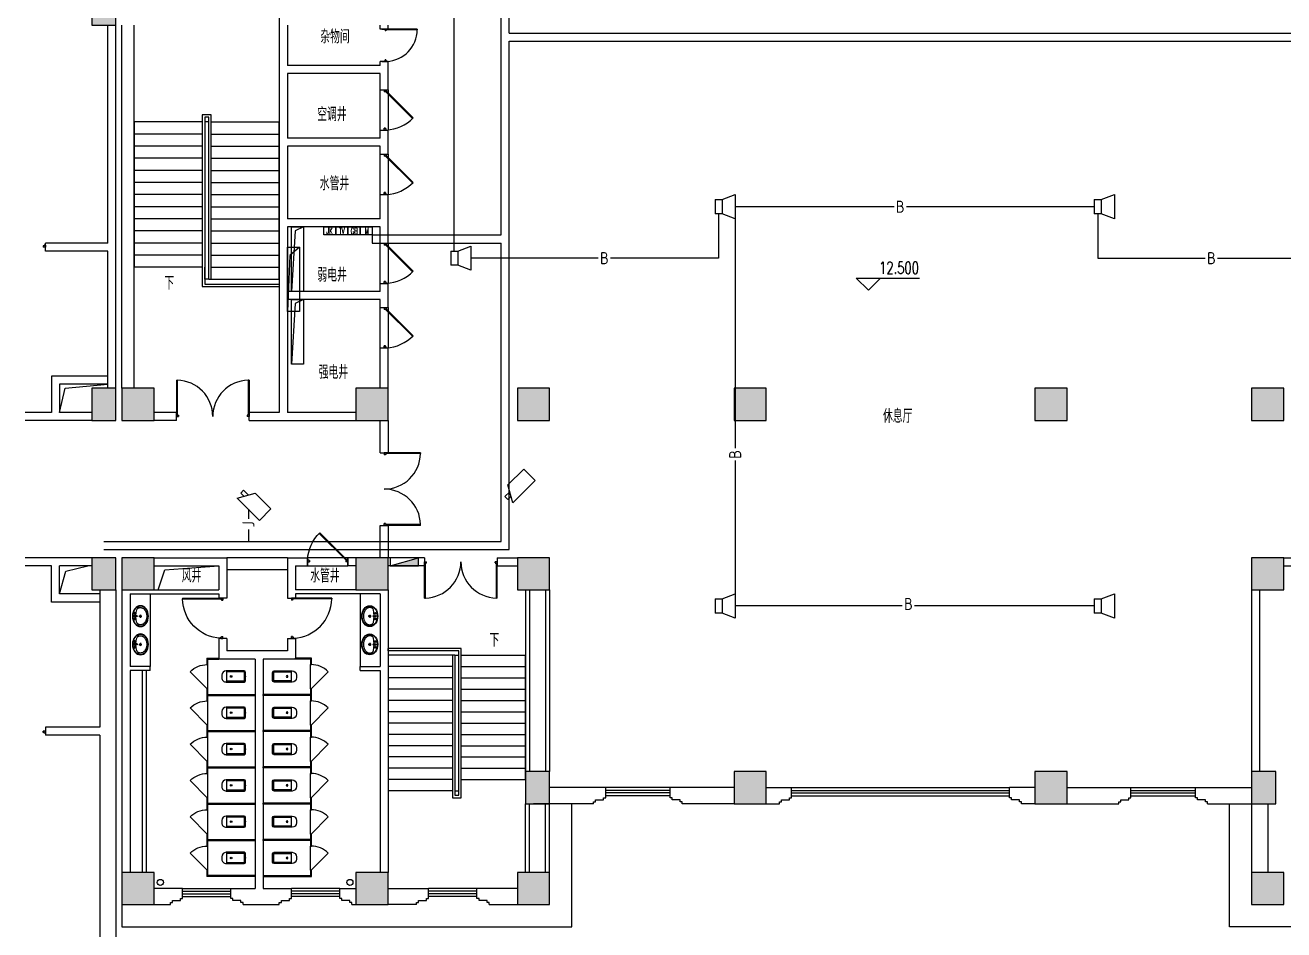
# Model space of a CAD drawing. Extents: x 190999 to 834799, y -200814 to 215286.
# Drawn here: x 686949 to 718149, y -175421 to -152996 of the extents above; entities that cross this region are included whole.
import ezdxf
from ezdxf.enums import TextEntityAlignment as Align

# ---------------------------------------------------------------- set-up
doc = ezdxf.new("R2010")
doc.units = 0
doc.header["$LTSCALE"] = 1000
doc.header["$MEASUREMENT"] = 0
for name, color, linetype in [('00-EQUIP', 3, 'Continuous'), ('00-SIG_TEXT', 7, 'Continuous'), ('00-WIRE-4', 6, 'Continuous'), ('A-卫生间', 250, 'Continuous'), ('A-墙线', 2, 'Continuous'), ('A-外包装修', 250, 'Continuous'), ('A-外窗', 145, 'Continuous'), ('A-门', 167, 'Continuous'), ('COLUMN', 2, 'Continuous'), ('DIM_ELEV', 3, 'Continuous'), ('DIM_SYMB', 3, 'Continuous'), ('EQUIP_消火栓', 6, 'Continuous'), ('PUB_HATCH', 250, 'Continuous'), ('PUB_TEXT', 7, 'Continuous'), ('SIG_TEXT', 7, 'Continuous'), ('STAIR', 5, 'Continuous'), ('WIRE-4', 6, 'Continuous'), ('房间名称', 7, 'Continuous'), ('桥架', 1, 'Continuous'), ('洞口线', 177, 'Continuous'), ('电井开洞', 6, 'Continuous'), ('雨水管', 3, 'Continuous')]:
    doc.layers.add(name, color=color, linetype=linetype)
doc.styles.add('-GBCBIGGBENOR', font='GBENOR.shx', dxfattribs={"bigfont": 'GBCBIG.shx'})
doc.styles.add('_COMPLEX', font='COMPLEX.shx', dxfattribs={"width": 0.5})
doc.styles.add('_TCH_DIM', font='SIMPLEX', dxfattribs={"bigfont": 'GBCBIG'})
doc.styles.get("Standard").update_dxf_attribs({"font": 'simhei.ttf'})

# ---------------------------------------------------------------- blocks, each defined once
blk = doc.blocks.new('m1800')
at = {"layer": 'A-墙线'}
for p, q in [((-900, -100), (-900, 100)), ((900, -100), (900, 100))]:
    blk.add_line(p, q, dxfattribs=at)
at = {"layer": 'A-门'}
for p, q in [((-900, 900), (-900, 0)), ((-900, 900), (-880, 900)), ((-880, 900), (-880, 50)), ((880, 900), (880, 50)), ((900, 900), (880, 900)), ((900, 900), (900, 0)), ((-900, 50), (-870, 50)), ((-900, 0), (-850, 0)), ((-870, 50), (-870, 30)), ((-870, 30), (-850, 30)), ((-850, 30), (-850, 0)), ((850, 30), (850, 0)), ((870, 30), (850, 30)), ((900, 0), (850, 0)), ((870, 50), (870, 30)), ((900, 50), (870, 50))]:
    blk.add_line(p, q, dxfattribs=at)
for centre, start, end in [((-900, 0), 0, 88.7267), ((900, 0), 91.2733, 180)]:
    blk.add_arc(centre, 900, start, end, dxfattribs=at)
blk = doc.blocks.new('m1000')
at = {"layer": 'A-墙线'}
for p, q in [((0, 0), (0, 200)), ((1000, 0), (1000, 200))]:
    blk.add_line(p, q, dxfattribs=at)
at = {"layer": 'A-门'}
for p, q in [((0, 1100), (0, 100)), ((0, 1100), (20, 1100)), ((20, 1100), (20, 150)), ((0, 150), (30, 150)), ((0, 100), (50, 100)), ((30, 150), (30, 130)), ((30, 130), (50, 130)), ((50, 130), (50, 100)), ((950, 130), (950, 100)), ((970, 130), (950, 130)), ((1000, 100), (950, 100)), ((970, 150), (970, 130)), ((1000, 150), (970, 150)), ((1000, 150), (1000, 100))]:
    blk.add_line(p, q, dxfattribs=at)
blk.add_arc((0, 100), 1000, 2.866, 88.854, dxfattribs=at)
blk = doc.blocks.new('手盆')
at = {"layer": 'A-卫生间'}
for p, q in [((113, 12), (46, 16)), ((160, 0), (235, 0)), ((198, -37), (198, 38)), ((113, -11), (46, -16))]:
    blk.add_line(p, q, dxfattribs=at)
for centre, major_axis, ratio, start_param, end_param in [((198, 0), (0, 259), 0.763797, 3.141593, 9.424778), ((194, 0), (0, 259), 0.413212, 0.351725, 1.519021), ((106, 0), (0, 13.9), 0.9, 3.760941, 5.663837), ((194, 0), (0, 259), 0.413212, 1.620217, 2.789865)]:
    blk.add_ellipse(centre, major_axis=major_axis, ratio=ratio, start_param=start_param, end_param=end_param, dxfattribs=at)
for centre, major_axis in [((46, 0), (0, 15.8)), ((56, 71), (0, 20.6)), ((56, 71), (0, 15.6)), ((198, 0), (0, 23.4)), ((56, -71), (0, 20.6)), ((56, -71), (0, 15.6))]:
    blk.add_ellipse(centre, major_axis=major_axis, ratio=0.9, dxfattribs=at)
for points, knots in [([(198, -249), (204, -249), (211, -249), (228, -246), (239, -243), (260, -236), (270, -231), (290, -218), (299, -211), (317, -194), (325, -185), (340, -164), (347, -153), (360, -129), (365, -116), (374, -90), (378, -76), (383, -48), (385, -34), (387, -5), (387, 9), (385, 38), (383, 52), (377, 80), (373, 94), (364, 120), (358, 133), (345, 156), (338, 167), (323, 187), (314, 197), (296, 213), (287, 220), (267, 232), (257, 237), (236, 244), (225, 247), (204, 249), (193, 249), (171, 247), (161, 245), (140, 237), (129, 232), (110, 221), (100, 213), (82, 197), (74, 188), (58, 168), (51, 157), (38, 133), (32, 121), (23, 95), (19, 81), (13, 53), (11, 39), (9, 10), (9, -4), (10, -33), (12, -47), (18, -75), (21, -89), (30, -115), (36, -128), (48, -152), (55, -163), (70, -184), (78, -193), (96, -210), (105, -218), (125, -230), (135, -235), (156, -243), (167, -246), (184, -249), (191, -249), (198, -249)], [0, 0, 0, 0, 0.105369, 0.105369, 0.278747, 0.278747, 0.452125, 0.452125, 0.625504, 0.625504, 0.798882, 0.798882, 0.97226, 0.97226, 1.145639, 1.145639, 1.319017, 1.319017, 1.492395, 1.492395, 1.665774, 1.665774, 1.839152, 1.839152, 2.01253, 2.01253, 2.185909, 2.185909, 2.359287, 2.359287, 2.532665, 2.532665, 2.706044, 2.706044, 2.879422, 2.879422, 3.0528, 3.0528, 3.226179, 3.226179, 3.399557, 3.399557, 3.572935, 3.572935, 3.746313, 3.746313, 3.919692, 3.919692, 4.09307, 4.09307, 4.266448, 4.266448, 4.439827, 4.439827, 4.613205, 4.613205, 4.786583, 4.786583, 4.959962, 4.959962, 5.13334, 5.13334, 5.306718, 5.306718, 5.480097, 5.480097, 5.653475, 5.653475, 5.826853, 5.826853, 6.000232, 6.000232, 6.17361, 6.17361, 6.283185, 6.283185, 6.283185, 6.283185]), ([(119, -185), (121, -187), (123, -188), (130, -193), (135, -196), (146, -202), (152, -205), (163, -209), (169, -210), (180, -213), (186, -214), (194, -214), (196, -214), (198, -214), (204, -214), (209, -214), (222, -212), (229, -210), (241, -206), (245, -204), (254, -200), (259, -197), (269, -191), (275, -187), (286, -178), (291, -173), (300, -162), (304, -158), (314, -145), (319, -137), (327, -123), (329, -118), (334, -107), (336, -101), (341, -89), (343, -83), (346, -71), (348, -64), (351, -49), (352, -40), (354, -22), (355, -13), (355, 5), (355, 14), (354, 32), (352, 41), (349, 58), (348, 66), (343, 81), (341, 89), (335, 104), (332, 111), (326, 125), (322, 132), (314, 144), (310, 150), (301, 162), (296, 167), (287, 177), (281, 181), (272, 189), (267, 192), (256, 199), (250, 202), (238, 207), (233, 209), (223, 211), (217, 212), (205, 214), (198, 214), (186, 213), (181, 213), (171, 211), (166, 210), (151, 205), (141, 200), (128, 191), (123, 188), (119, 185)], [5.740897, 5.740897, 5.740897, 5.740897, 5.780874, 5.780874, 5.896829, 5.896829, 6.012784, 6.012784, 6.128739, 6.128739, 6.240697, 6.240697, 6.283185, 6.283185, 6.283185, 6.399826, 6.399826, 6.5409, 6.5409, 6.634, 6.634, 6.7271, 6.7271, 6.852188, 6.852188, 6.977276, 6.977276, 7.077377, 7.077377, 7.229977, 7.229977, 7.317389, 7.317389, 7.404801, 7.404801, 7.497094, 7.497094, 7.589386, 7.589386, 7.712334, 7.712334, 7.835281, 7.835281, 7.958228, 7.958228, 8.081175, 8.081175, 8.194983, 8.194983, 8.30879, 8.30879, 8.422598, 8.422598, 8.537599, 8.537599, 8.6526, 8.6526, 8.767602, 8.767602, 8.884432, 8.884432, 8.982435, 8.982435, 9.119467, 9.119467, 9.224191, 9.224191, 9.328914, 9.328914, 9.470087, 9.470087, 9.571187, 9.571187, 9.672288, 9.672288, 9.874489, 9.874489, 9.967059, 9.967059, 9.967059, 9.967059])]:
    blk.add_open_spline(points, degree=3, knots=knots, dxfattribs=at)
blk.add_point((46, 0), dxfattribs=at)
blk = doc.blocks.new('bfm01')
at = {"layer": 'A-墙线'}
for p, q in [((-200, 0), (0, 0)), ((-200, -1000), (0, -1000))]:
    blk.add_line(p, q, dxfattribs=at)
at = {"layer": 'A-门'}
for p, q in [((-200, -1000), (-200, 0)), ((-100, 0), (-100, -50)), ((-70, -50), (-100, -50)), ((-50, -30), (-70, -30)), ((-70, -30), (-70, -50)), ((-64, -44), (-50, -30)), ((-64, -44), (603, -711)), ((-50, 0), (-50, -30)), ((-50, -30), (617, -697)), ((0, 0), (0, -1000)), ((-70, -950), (-100, -950)), ((-100, -1000), (-100, -950)), ((-50, -1000), (-100, -1000)), ((-70, -970), (-70, -950)), ((-50, -970), (-70, -970)), ((-50, -1000), (-50, -970))]:
    blk.add_line(p, q, dxfattribs=at)
blk.add_arc((-100, 0), 1000, 272.866, 315.8103, dxfattribs=at)
blk = doc.blocks.new('$TwtSys$00000434')
for p, q in [((-0.5, 0.5), (-0.5, -0.5)), ((-0.5, -0.5), (0.5, 0.5)), ((0.5, 0.5), (-0.5, 0.5)), ((0.5, -0.5), (0.5, 0.5)), ((-0.5, -0.5), (0.5, -0.5))]:
    blk.add_line(p, q)
blk.add_solid([(0.5, -0.5), (0.5, 0.5), (-0.5, -0.5)])
blk = doc.blocks.new('$lvtry$00000200')
for p, q in [((-140, -40, 0), (-140, -480, 0)), ((-110, -40, 0), (-110, -470, 0)), ((100, 0, 0), (-100, 0, 0)), ((100, -30, 0), (-100, -30, 0)), ((110, -470, 0), (110, -40, 0)), ((140, -480, 0), (140, -40, 0)), ((140, -470, 0), (-140, -470, 0)), ((-30, -590, 0), (30, -590, 0))]:
    blk.add_line(p, q)
blk.add_circle((0, -359, 0), 20)
for centre, radius, start, end in [((-100, -40, 0), 40, 90, 180), ((-100, -40, 0), 10, 90, 180), ((100, -40, 0), 40, 0, 90), ((100, -40, 0), 10, 0, 90), ((-30, -480, 0), 110, 180, 270), ((30, -480, 0), 110, 270, 0)]:
    blk.add_arc(centre, radius, start, end)
blk.add_point((0, 0))
blk = doc.blocks.new('$DorLib2D$00000114')
at = {"color": 0}
blk.add_line((0.5, 0), (-0.207, 0.707), dxfattribs=at)
blk.add_arc((0.5, 0), 1, 135, 180, dxfattribs=at)
blk = doc.blocks.new('_LINKPT1')
at = {"color": 0}
blk.add_line((0, 0), (0, 0), dxfattribs=at)
blk = doc.blocks.new('_I71UQN')
for p, q in [((-0.837, 0.1), (-0.609, 0.1)), ((-0.837, -0.1), (-0.837, 0.1)), ((-0.78, 0.4), (-0.323, -0.4)), ((0.78, 0.4), (-0.78, 0.4)), ((0.78, 0.4), (0.78, -0.4)), ((-0.837, -0.1), (-0.494, -0.1)), ((0.78, -0.4), (-0.323, -0.4))]:
    blk.add_line(p, q)
at = {"xscale": 0.002, "yscale": 0.002, "zscale": 0.002}
for p in [(0, 0.4), (0.78, 0), (0, -0.4)]:
    blk.add_blockref('_LINKPT1', p, dxfattribs=at)
at = {"flags": 9}
blk.add_attdef('A', (0, 0), '', height=0.00002, dxfattribs=at)
blk = doc.blocks.new('OS28WV87')
for p, q in [((0, 0.35), (0, -0.35)), ((0, 0.35), (0.35, 0.35)), ((0.35, 0.35), (1, 0.6)), ((0.35, 0.35), (0.35, -0.35)), ((1, 0.6), (1, -0.6)), ((0.35, -0.35), (0, -0.35)), ((1, -0.6), (0.35, -0.35))]:
    blk.add_line(p, q)
at = {"xscale": 0.002, "yscale": 0.002, "zscale": 0.002}
for p in [(0, 0), (0.175, 0.35), (1, 0), (0.175, -0.35)]:
    blk.add_blockref('_LINKPT1', p, dxfattribs=at)
at = {"flags": 9}
blk.add_attdef('A', (0, 0), '', height=0.00002, dxfattribs=at)
blk = doc.blocks.new('A$C7B8A24CE')
at = {"layer": '桥架'}
for p, q in [((300, 1600), (64, 1388)), ((64, 1388), (0, 0))]:
    blk.add_line(p, q, dxfattribs=at)
blk.add_lwpolyline([(300, 0), (0, 0), (0, 1600), (300, 1600)], close=True, dxfattribs=at)

msp = doc.modelspace()

# ---------------------------------------------------------------- hatches: boundary and pattern name
at = {"layer": 'PUB_HATCH'}
for points in [[(689198.5, -152196.3), (688598.5, -152196.3), (688598.5, -152996.3), (689198.5, -152996.3)], [(689198.5, -161996.3), (688598.5, -161996.3), (688598.5, -162796.3), (689198.5, -162796.3)], [(690148.5, -161996.3), (689348.5, -161996.3), (689348.5, -162796.3), (690148.5, -162796.3)], [(695948.5, -161996.3), (695148.5, -161996.3), (695148.5, -162796.3), (695948.5, -162796.3)], [(699948.5, -162796.3), (699948.5, -161996.3), (699148.5, -161996.3), (699148.5, -162796.3)], [(704520.6, -161996.3), (704520.6, -162796.3), (705320.6, -162796.3), (705320.6, -161996.3)], [(712776.5, -161996.3), (711976.5, -161996.3), (711976.5, -162796.3), (712776.5, -162796.3)], [(717348.5, -162796.3), (718148.5, -162796.3), (718148.5, -161996.3), (717348.5, -161996.3)], [(689198.5, -166196.3), (688598.5, -166196.3), (688598.5, -166996.3), (689198.5, -166996.3)], [(690148.5, -166196.3), (689348.5, -166196.3), (689348.5, -166996.3), (690148.5, -166996.3)], [(695948.5, -166196.3), (695148.5, -166196.3), (695148.5, -166996.3), (695948.5, -166996.3)], [(699948.5, -166196.3), (699148.5, -166196.3), (699148.5, -166996.3), (699948.5, -166996.3)], [(717348.5, -166196.3), (717348.5, -166996.3), (718148.5, -166996.3), (718148.5, -166196.3)], [(699948.5, -171496.3), (699348.5, -171496.3), (699348.5, -172296.3), (699948.5, -172296.3)], [(705320.6, -171496.3), (704520.6, -171496.3), (704520.6, -172296.3), (705320.6, -172296.3)], [(711976.5, -171496.3), (711976.5, -172296.3), (712776.5, -172296.3), (712776.5, -171496.3)], [(717348.5, -171496.3), (717348.5, -172296.3), (717948.5, -172296.3), (717948.5, -171496.3)], [(690148.5, -173996.3), (689348.5, -173996.3), (689348.5, -174796.3), (690148.5, -174796.3)], [(695948.5, -173996.3), (695148.5, -173996.3), (695148.5, -174796.3), (695948.5, -174796.3)], [(699948.5, -173996.3), (699148.5, -173996.3), (699148.5, -174796.3), (699948.5, -174796.3)], [(717348.5, -173996.3), (717348.5, -174796.3), (718148.5, -174796.3), (718148.5, -173996.3)]]:
    msp.add_hatch(color=256, dxfattribs=at).paths.add_polyline_path(points)

# ---------------------------------------------------------------- linework, layer by layer
at = {"layer": '00-EQUIP'}
for points in [[(694348.5, -157996.3), (694648.5, -157996.3), (694648.5, -158196.3), (694348.5, -158196.3)], [(694648.5, -157996.3), (694948.5, -157996.3), (694948.5, -158196.3), (694648.5, -158196.3)], [(694948.5, -157996.3), (695248.5, -157996.3), (695248.5, -158196.3), (694948.5, -158196.3)], [(695248.5, -157996.3), (695548.5, -157996.3), (695548.5, -158196.3), (695248.5, -158196.3)]]:
    msp.add_lwpolyline(points, close=True, dxfattribs=at)
at = {"layer": '00-WIRE-4'}
for p, q in [((697586, -158596.3), (697586, -151366.2)), ((708486.7, -157496.3), (704548.5, -157496.3)), ((713448.5, -157496.3), (708791.7, -157496.3)), ((704136, -157671.3), (704136, -158771.3)), ((713536, -157671.3), (713536, -158771.3)), ((701154.1, -158771.3), (697998.5, -158771.3)), ((704136, -158771.3), (701459.1, -158771.3)), ((713536, -158771.3), (716202, -158771.3)), ((716507, -158771.3), (719798.5, -158771.3)), ((692481.9, -164996.3), (692481.9, -165234.4)), ((692481.9, -165499.7), (692481.9, -165796.3)), ((708691.6, -167394.1), (704548.5, -167394.1)), ((713448.5, -167394.1), (708996.6, -167394.1))]:
    msp.add_line(p, q, dxfattribs=at)
at = {"layer": 'A-卫生间'}
for p, q in [((693448.5, -166196.3), (691948.5, -166196.3)), ((693448.5, -166496.3), (691948.5, -166496.3)), ((690048.5, -167096.3), (690048.5, -168896.3)), ((695248.5, -167096.3), (695248.5, -168896.3)), ((691448.5, -168683.8), (691448.5, -168846.3)), ((691448.5, -168683.8), (691748.5, -168683.8)), ((691473.5, -168846.3), (691473.5, -168708.8)), ((691473.5, -168708.8), (691748.5, -168708.8)), ((691748.5, -168683.8), (691748.5, -168708.8)), ((694048.5, -168683.8), (693648.5, -168683.8)), ((693648.5, -168708.8), (693648.5, -168683.8)), ((694023.5, -168708.8), (693648.5, -168708.8)), ((694023.5, -168708.8), (694023.5, -168846.3)), ((694048.5, -168846.3), (694048.5, -168683.8)), ((689848.5, -168996.3), (689848.5, -173996.3)), ((689948.5, -168996.3), (689948.5, -173996.3)), ((691448.5, -168846.3), (691473.5, -168846.3)), ((694023.5, -168846.3), (694048.5, -168846.3)), ((691473.5, -169446.3), (691448.5, -169446.3)), ((691448.5, -169446.3), (691448.5, -169608.8)), ((691448.5, -169608.8), (691448.5, -169746.3)), ((691473.5, -169583.8), (691473.5, -169446.3)), ((691473.5, -169583.8), (692648.5, -169583.8)), ((691473.5, -169746.3), (691473.5, -169608.8)), ((691473.5, -169608.8), (692648.5, -169608.8)), ((692648.5, -169583.8), (692648.5, -169608.8)), ((694023.5, -169583.8), (692848.5, -169583.8)), ((692848.5, -169608.8), (692848.5, -169583.8)), ((694023.5, -169608.8), (692848.5, -169608.8)), ((694048.5, -169446.3), (694023.5, -169446.3)), ((694023.5, -169446.3), (694023.5, -169583.8)), ((694023.5, -169608.8), (694023.5, -169746.3)), ((694048.5, -169608.8), (694048.5, -169446.3)), ((694048.5, -169746.3), (694048.5, -169608.8)), ((691448.5, -169746.3), (691473.5, -169746.3)), ((694023.5, -169746.3), (694048.5, -169746.3)), ((691473.5, -170346.3), (691448.5, -170346.3)), ((691448.5, -170346.3), (691448.5, -170508.8)), ((691473.5, -170483.8), (691473.5, -170346.3)), ((694048.5, -170346.3), (694023.5, -170346.3)), ((694023.5, -170346.3), (694023.5, -170483.8)), ((694048.5, -170508.8), (694048.5, -170346.3)), ((691448.5, -170508.8), (691448.5, -170646.3)), ((691448.5, -170646.3), (691473.5, -170646.3)), ((691473.5, -170483.8), (692648.5, -170483.8)), ((691473.5, -170646.3), (691473.5, -170508.8)), ((691473.5, -170508.8), (692648.5, -170508.8)), ((692648.5, -170483.8), (692648.5, -170508.8)), ((694023.5, -170483.8), (692848.5, -170483.8)), ((692848.5, -170508.8), (692848.5, -170483.8)), ((694023.5, -170508.8), (692848.5, -170508.8)), ((694023.5, -170508.8), (694023.5, -170646.3)), ((694023.5, -170646.3), (694048.5, -170646.3)), ((694048.5, -170646.3), (694048.5, -170508.8)), ((691473.5, -171246.3), (691448.5, -171246.3)), ((691448.5, -171246.3), (691448.5, -171408.8)), ((691473.5, -171383.8), (691473.5, -171246.3)), ((694048.5, -171246.3), (694023.5, -171246.3)), ((694023.5, -171246.3), (694023.5, -171383.8)), ((694048.5, -171408.8), (694048.5, -171246.3)), ((691448.5, -171408.8), (691448.5, -171546.3)), ((691448.5, -171546.3), (691473.5, -171546.3)), ((691473.5, -171383.8), (692648.5, -171383.8)), ((691473.5, -171408.8), (692648.5, -171408.8)), ((691473.5, -171546.3), (691473.5, -171408.8)), ((692648.5, -171383.8), (692648.5, -171408.8)), ((694023.5, -171383.8), (692848.5, -171383.8)), ((692848.5, -171408.8), (692848.5, -171383.8)), ((694023.5, -171408.8), (692848.5, -171408.8)), ((694023.5, -171408.8), (694023.5, -171546.3)), ((694023.5, -171546.3), (694048.5, -171546.3)), ((694048.5, -171546.3), (694048.5, -171408.8)), ((691473.5, -172146.3), (691448.5, -172146.3)), ((691448.5, -172146.3), (691448.5, -172308.8)), ((691473.5, -172283.8), (691473.5, -172146.3)), ((694048.5, -172146.3), (694023.5, -172146.3)), ((694023.5, -172146.3), (694023.5, -172283.8)), ((694048.5, -172308.8), (694048.5, -172146.3)), ((691448.5, -172308.8), (691448.5, -172446.3)), ((691448.5, -172446.3), (691473.5, -172446.3)), ((691473.5, -172283.8), (692648.5, -172283.8)), ((691473.5, -172308.8), (692648.5, -172308.8)), ((691473.5, -172446.3), (691473.5, -172308.8)), ((692648.5, -172283.8), (692648.5, -172308.8)), ((694023.5, -172283.8), (692848.5, -172283.8)), ((692848.5, -172308.8), (692848.5, -172283.8)), ((694023.5, -172308.8), (692848.5, -172308.8)), ((694023.5, -172308.8), (694023.5, -172446.3)), ((694023.5, -172446.3), (694048.5, -172446.3)), ((694048.5, -172446.3), (694048.5, -172308.8)), ((691473.5, -173046.3), (691448.5, -173046.3)), ((691448.5, -173046.3), (691448.5, -173208.8)), ((691473.5, -173183.8), (691473.5, -173046.3)), ((694048.5, -173046.3), (694023.5, -173046.3)), ((694023.5, -173046.3), (694023.5, -173183.8)), ((694048.5, -173208.8), (694048.5, -173046.3)), ((691448.5, -173208.8), (691448.5, -173346.3)), ((691448.5, -173346.3), (691473.5, -173346.3)), ((691473.5, -173183.8), (692648.5, -173183.8)), ((691473.5, -173346.3), (691473.5, -173208.8)), ((691473.5, -173208.8), (692648.5, -173208.8)), ((692648.5, -173183.8), (692648.5, -173208.8)), ((694023.5, -173183.8), (692848.5, -173183.8)), ((692848.5, -173208.8), (692848.5, -173183.8)), ((694023.5, -173208.8), (692848.5, -173208.8)), ((694023.5, -173208.8), (694023.5, -173346.3)), ((694023.5, -173346.3), (694048.5, -173346.3)), ((694048.5, -173346.3), (694048.5, -173208.8)), ((691473.5, -173946.3), (691448.5, -173946.3)), ((691448.5, -173946.3), (691448.5, -174096.3)), ((691473.5, -174071.3), (691473.5, -173946.3)), ((692648.5, -174071.3), (691473.5, -174071.3)), ((692648.5, -174096.3), (692648.5, -174071.3)), ((692848.5, -174071.3), (694023.5, -174071.3)), ((692848.5, -174071.3), (692848.5, -174096.3)), ((694048.5, -173946.3), (694023.5, -173946.3)), ((694023.5, -173946.3), (694023.5, -174071.3)), ((694048.5, -174096.3), (694048.5, -173946.3)), ((692648.5, -174096.3), (691448.5, -174096.3)), ((692848.5, -174096.3), (694048.5, -174096.3))]:
    msp.add_line(p, q, dxfattribs=at)
at = {"layer": 'A-墙线'}
for p, q in [((693248.5, -152796.3), (693248.5, -162596.3)), ((688998.5, -158396.3), (688998.5, -152996.3)), ((689198.5, -161996.3), (689198.5, -152996.3)), ((689348.5, -161996.3), (689348.5, -152996.3)), ((689648.5, -161996.3), (689648.5, -152996.3)), ((693448.5, -152996.3), (693448.5, -153996.3)), ((695748.5, -153096.3), (695748.5, -152996.3)), ((695948.5, -153096.3), (695748.5, -153096.3)), ((695948.5, -153096.3), (695948.5, -152996.3)), ((695748.5, -153996.3), (693448.5, -153996.3)), ((695748.5, -153996.3), (695748.5, -153896.3)), ((695948.5, -153896.3), (695748.5, -153896.3)), ((695948.5, -154596.3), (695948.5, -153896.3)), ((693448.5, -154196.3), (693448.5, -155796.3)), ((695748.5, -154196.3), (693448.5, -154196.3)), ((695748.5, -154596.3), (695748.5, -154196.3)), ((695748.5, -155796.3), (695748.5, -155596.3)), ((695948.5, -156196.3), (695948.5, -155596.3)), ((695748.5, -155796.3), (693448.5, -155796.3)), ((693448.5, -155996.3), (693448.5, -157796.3)), ((695748.5, -155996.3), (693448.5, -155996.3)), ((695748.5, -156196.3), (695748.5, -155996.3)), ((695748.5, -157796.3), (695748.5, -157196.3)), ((695948.5, -158396.3), (695948.5, -157196.3)), ((695748.5, -157796.3), (693448.5, -157796.3)), ((693448.5, -157996.3), (693448.5, -159596.3)), ((695748.5, -157996.3), (693448.5, -157996.3)), ((695748.5, -158396.3), (695748.5, -157996.3)), ((688998.5, -158396.3), (687448.5, -158396.3)), ((687448.5, -158596.3), (687448.5, -158396.3)), ((688998.5, -158596.3), (687448.5, -158596.3)), ((688998.5, -161996.3), (688998.5, -158596.3)), ((695748.5, -159596.3), (695748.5, -159396.3)), ((695948.5, -159996.3), (695948.5, -159396.3)), ((695748.5, -159596.3), (693448.5, -159596.3)), ((693448.5, -159796.3), (693448.5, -162596.3)), ((695748.5, -159796.3), (693448.5, -159796.3)), ((695748.5, -159996.3), (695748.5, -159796.3)), ((695748.5, -161996.3), (695748.5, -160996.3)), ((695948.5, -161996.3), (695948.5, -160996.3)), ((687598.5, -162596.3), (686948.5, -162596.3)), ((688598.5, -162796.3), (686948.5, -162796.3)), ((688598.5, -162596.3), (687798.5, -162596.3)), ((690698.5, -162596.3), (690148.5, -162596.3)), ((690698.5, -162796.3), (690148.5, -162796.3)), ((693248.5, -162596.3), (692498.5, -162596.3)), ((692498.5, -162796.3), (695148.5, -162796.3)), ((695148.5, -162596.3), (693448.5, -162596.3)), ((695748.5, -163596.3), (695748.5, -162796.3)), ((695948.5, -162796.3), (695948.5, -163596.3)), ((695748.5, -166196.3), (695748.5, -165396.3)), ((695948.5, -165396.3), (695948.5, -166196.3)), ((688598.5, -166196.3), (686948.5, -166196.3)), ((690148.5, -166196.3), (691948.5, -166196.3)), ((691948.5, -166196.3), (691948.5, -167196.3)), ((693448.5, -166196.3), (693448.5, -167196.3)), ((693448.5, -166196.3), (693948.5, -166196.3)), ((693948.5, -166196.3), (693948.5, -166396.3)), ((695148.5, -166196.3), (694948.5, -166196.3)), ((694948.5, -166196.3), (694948.5, -166396.3)), ((696848.5, -166196.3), (695948.5, -166196.3)), ((698648.5, -166196.3), (699148.5, -166196.3)), ((718148.5, -166196.3), (718448.5, -166196.3)), ((687598.5, -166396.3), (686948.5, -166396.3)), ((688598.5, -166396.3), (687798.5, -166396.3)), ((690148.5, -166396.3), (691748.5, -166396.3)), ((691748.5, -166396.3), (691748.5, -166996.3)), ((693648.5, -166396.3), (693648.5, -166996.3)), ((693648.5, -166396.3), (693948.5, -166396.3)), ((695148.5, -166396.3), (694948.5, -166396.3)), ((696848.5, -166396.3), (695948.5, -166396.3)), ((698648.5, -166396.3), (699148.5, -166396.3)), ((718148.5, -166396.3), (718448.5, -166396.3)), ((688798.5, -166996.3), (688798.5, -170396.3)), ((689198.5, -166996.3), (689198.5, -175996.3)), ((689348.5, -166996.3), (689348.5, -173996.3)), ((689548.5, -167096.3), (691748.5, -167096.3)), ((689548.5, -167096.3), (689548.5, -168896.3)), ((690148.5, -166996.3), (691748.5, -166996.3)), ((691748.5, -167096.3), (691748.5, -167196.3)), ((695148.5, -166996.3), (693648.5, -166996.3)), ((693648.5, -167096.3), (693648.5, -167196.3)), ((695748.5, -167096.3), (693648.5, -167096.3)), ((695748.5, -167096.3), (695748.5, -168896.3)), ((695948.5, -166996.3), (695948.5, -173996.3)), ((699348.5, -166996.3), (699348.5, -171496.3)), ((699448.5, -166996.3), (699448.5, -171496.3)), ((699848.5, -166996.3), (699848.5, -171496.3)), ((699948.5, -166996.3), (699948.5, -171496.3)), ((717348.5, -166996.3), (717348.5, -171496.3)), ((717548.5, -166996.3), (717548.5, -171496.3)), ((691748.5, -168196.3), (691748.5, -168708.8)), ((691948.5, -168196.3), (691948.5, -168508.8)), ((693448.5, -168196.3), (693448.5, -168508.8)), ((693648.5, -168196.3), (693648.5, -168708.8)), ((692648.5, -168708.8), (691748.5, -168708.8)), ((693448.5, -168508.8), (691948.5, -168508.8)), ((692648.5, -168708.8), (692648.5, -174396.3)), ((692848.5, -168708.8), (692848.5, -174396.3)), ((693648.5, -168708.8), (692848.5, -168708.8)), ((690048.5, -168896.3), (689548.5, -168896.3)), ((689548.5, -168996.3), (689548.5, -173996.3)), ((690048.5, -168996.3), (689548.5, -168996.3)), ((690048.5, -168996.3), (690048.5, -168896.3)), ((695248.5, -168896.3), (695748.5, -168896.3)), ((695248.5, -168996.3), (695248.5, -168896.3)), ((695248.5, -168996.3), (695748.5, -168996.3)), ((695748.5, -168996.3), (695748.5, -173996.3)), ((688798.5, -170396.3), (687448.5, -170396.3)), ((687448.5, -170396.3), (687448.5, -170596.3)), ((688798.5, -170596.3), (687448.5, -170596.3)), ((688798.5, -170596.3), (688798.5, -175996.3)), ((701338.3, -171896.3), (699948.5, -171896.3)), ((701338.3, -172146.3), (701338.3, -171896.3)), ((702938.3, -172146.3), (702938.3, -171896.3)), ((704520.6, -171896.3), (702938.3, -171896.3)), ((705320.6, -171896.3), (705948.5, -171896.3)), ((705948.5, -172146.3), (705948.5, -171896.3)), ((711976.5, -171896.3), (711348.5, -171896.3)), ((711348.5, -172146.3), (711348.5, -171896.3)), ((712776.5, -171896.3), (714358.8, -171896.3)), ((714358.8, -172146.3), (714358.8, -171896.3)), ((715958.8, -171896.3), (717348.5, -171896.3)), ((715958.8, -172146.3), (715958.8, -171896.3)), ((701088.3, -172246.3), (701088.3, -172196.3)), ((701088.3, -172196.3), (701288.3, -172196.3)), ((701288.3, -172146.3), (701338.3, -172146.3)), ((701288.3, -172196.3), (701288.3, -172146.3)), ((702988.3, -172146.3), (702938.3, -172146.3)), ((702988.3, -172196.3), (702988.3, -172146.3)), ((703188.3, -172196.3), (702988.3, -172196.3)), ((703188.3, -172246.3), (703188.3, -172196.3)), ((705698.5, -172246.3), (705698.5, -172196.3)), ((705698.5, -172196.3), (705898.5, -172196.3)), ((705898.5, -172146.3), (705948.5, -172146.3)), ((705898.5, -172196.3), (705898.5, -172146.3)), ((711398.5, -172146.3), (711348.5, -172146.3)), ((711398.5, -172196.3), (711398.5, -172146.3)), ((711598.5, -172196.3), (711398.5, -172196.3)), ((711598.5, -172246.3), (711598.5, -172196.3)), ((714108.8, -172246.3), (714108.8, -172196.3)), ((714108.8, -172196.3), (714308.8, -172196.3)), ((714308.8, -172146.3), (714358.8, -172146.3)), ((714308.8, -172196.3), (714308.8, -172146.3)), ((716008.8, -172146.3), (715958.8, -172146.3)), ((716008.8, -172196.3), (716008.8, -172146.3)), ((716208.8, -172196.3), (716008.8, -172196.3)), ((716208.8, -172246.3), (716208.8, -172196.3)), ((699348.5, -173996.3), (699348.5, -172296.3)), ((699448.5, -173996.3), (699448.5, -172296.3)), ((701038.3, -172296.3), (699548.5, -172296.3)), ((699848.5, -173996.3), (699848.5, -172296.3)), ((699948.5, -173996.3), (699948.5, -172296.3)), ((701038.3, -172296.3), (701038.3, -172246.3)), ((701038.3, -172246.3), (701088.3, -172246.3)), ((703238.3, -172246.3), (703188.3, -172246.3)), ((703238.3, -172296.3), (703238.3, -172246.3)), ((704520.6, -172296.3), (703238.3, -172296.3)), ((705320.6, -172296.3), (705648.5, -172296.3)), ((705648.5, -172296.3), (705648.5, -172246.3)), ((705648.5, -172246.3), (705698.5, -172246.3)), ((711648.5, -172246.3), (711598.5, -172246.3)), ((711648.5, -172296.3), (711648.5, -172246.3)), ((711976.5, -172296.3), (711648.5, -172296.3)), ((712776.5, -172296.3), (714058.8, -172296.3)), ((714058.8, -172296.3), (714058.8, -172246.3)), ((714058.8, -172246.3), (714108.8, -172246.3)), ((716258.8, -172246.3), (716208.8, -172246.3)), ((716258.8, -172296.3), (716258.8, -172246.3)), ((716258.8, -172296.3), (717348.5, -172296.3)), ((717348.5, -172296.3), (717348.5, -173996.3)), ((717748.5, -172296.3), (717748.5, -173996.3)), ((690848.5, -174396.3), (690148.5, -174396.3)), ((690848.5, -174646.3), (690848.5, -174396.3)), ((692048.5, -174396.3), (692648.5, -174396.3)), ((692048.5, -174646.3), (692048.5, -174396.3)), ((692848.5, -174396.3), (693548.5, -174396.3)), ((693548.5, -174646.3), (693548.5, -174396.3)), ((694748.5, -174396.3), (695148.5, -174396.3)), ((694748.5, -174646.3), (694748.5, -174396.3)), ((695948.5, -174396.3), (696948.5, -174396.3)), ((696948.5, -174646.3), (696948.5, -174396.3)), ((698148.5, -174646.3), (698148.5, -174396.3)), ((699148.5, -174396.3), (698148.5, -174396.3)), ((690598.5, -174746.3), (690598.5, -174696.3)), ((690598.5, -174696.3), (690798.5, -174696.3)), ((690798.5, -174646.3), (690848.5, -174646.3)), ((690798.5, -174696.3), (690798.5, -174646.3)), ((692098.5, -174646.3), (692048.5, -174646.3)), ((692098.5, -174696.3), (692098.5, -174646.3)), ((692298.5, -174696.3), (692098.5, -174696.3)), ((692298.5, -174746.3), (692298.5, -174696.3)), ((693298.5, -174746.3), (693298.5, -174696.3)), ((693298.5, -174696.3), (693498.5, -174696.3)), ((693498.5, -174646.3), (693548.5, -174646.3)), ((693498.5, -174696.3), (693498.5, -174646.3)), ((694798.5, -174646.3), (694748.5, -174646.3)), ((694798.5, -174696.3), (694798.5, -174646.3)), ((694998.5, -174696.3), (694798.5, -174696.3)), ((694998.5, -174746.3), (694998.5, -174696.3)), ((696698.5, -174746.3), (696698.5, -174696.3)), ((696698.5, -174696.3), (696898.5, -174696.3)), ((696898.5, -174646.3), (696948.5, -174646.3)), ((696898.5, -174696.3), (696898.5, -174646.3)), ((698198.5, -174646.3), (698148.5, -174646.3)), ((698198.5, -174696.3), (698198.5, -174646.3)), ((698398.5, -174696.3), (698198.5, -174696.3)), ((698398.5, -174746.3), (698398.5, -174696.3)), ((690148.5, -174796.3), (690548.5, -174796.3)), ((690548.5, -174796.3), (690548.5, -174746.3)), ((690548.5, -174746.3), (690598.5, -174746.3)), ((692348.5, -174746.3), (692298.5, -174746.3)), ((692348.5, -174796.3), (692348.5, -174746.3)), ((692348.5, -174796.3), (693248.5, -174796.3)), ((693248.5, -174796.3), (693248.5, -174746.3)), ((693248.5, -174746.3), (693298.5, -174746.3)), ((695048.5, -174746.3), (694998.5, -174746.3)), ((695048.5, -174796.3), (695048.5, -174746.3)), ((695048.5, -174796.3), (695148.5, -174796.3)), ((696648.5, -174796.3), (695948.5, -174796.3)), ((696648.5, -174796.3), (696648.5, -174746.3)), ((696648.5, -174746.3), (696698.5, -174746.3)), ((698448.5, -174746.3), (698398.5, -174746.3)), ((698448.5, -174796.3), (698448.5, -174746.3)), ((698448.5, -174796.3), (699148.5, -174796.3))]:
    msp.add_line(p, q, dxfattribs=at)
for points in [[(688998.5, -161696.3), (687598.5, -161696.3), (687598.5, -162596.3)], [(688498.5, -161896.3), (687798.5, -161896.3), (687798.5, -162596.3)], [(688998.5, -161896.3), (687798.5, -161896.3), (687798.5, -162596.3)], [(688798.5, -167296.3), (687598.5, -167296.3), (687598.5, -166396.3)], [(688498.5, -167096.3), (687798.5, -167096.3), (687798.5, -166396.3)], [(688798.5, -167096.3), (687798.5, -167096.3), (687798.5, -166396.3)]]:
    msp.add_lwpolyline(points, dxfattribs=at)
at = {"layer": 'A-外包装修'}
for p, q in [((700498.5, -175346.3), (700498.5, -172296.3)), ((716798.5, -175346.3), (716798.5, -172296.3)), ((689348.5, -174796.3), (689348.5, -175346.3)), ((689348.5, -175346.3), (700498.5, -175346.3)), ((727948.5, -175346.3), (716798.5, -175346.3))]:
    msp.add_line(p, q, dxfattribs=at)
at = {"layer": 'A-外窗'}
for p, q in [((702938.3, -171896.3), (701338.3, -171896.3)), ((705948.5, -171896.3), (711348.5, -171896.3)), ((714358.8, -171896.3), (715958.8, -171896.3)), ((702938.3, -171966.3), (701338.3, -171966.3)), ((702938.3, -172026.3), (701338.3, -172026.3)), ((702938.3, -172096.3), (701338.3, -172096.3)), ((705948.5, -171966.3), (711348.5, -171966.3)), ((705948.5, -172026.3), (711348.5, -172026.3)), ((705948.5, -172096.3), (711348.5, -172096.3)), ((714358.8, -171966.3), (715958.8, -171966.3)), ((714358.8, -172026.3), (715958.8, -172026.3)), ((714358.8, -172096.3), (715958.8, -172096.3)), ((690848.5, -174396.3), (692048.5, -174396.3)), ((694748.5, -174396.3), (693548.5, -174396.3)), ((698148.5, -174396.3), (696948.5, -174396.3)), ((690848.5, -174466.3), (692048.5, -174466.3)), ((690848.5, -174526.3), (692048.5, -174526.3)), ((690848.5, -174596.3), (692048.5, -174596.3)), ((694748.5, -174466.3), (693548.5, -174466.3)), ((694748.5, -174526.3), (693548.5, -174526.3)), ((694748.5, -174596.3), (693548.5, -174596.3)), ((698148.5, -174466.3), (696948.5, -174466.3)), ((698148.5, -174526.3), (696948.5, -174526.3)), ((698148.5, -174596.3), (696948.5, -174596.3))]:
    msp.add_line(p, q, dxfattribs=at)
at = {"layer": 'A-门'}
for p, q in [((687398.5, -158466.3), (687398.5, -158496.3)), ((687418.5, -158466.3), (687398.5, -158466.3)), ((687418.5, -158446.3), (687418.5, -158466.3)), ((687448.5, -158446.3), (687418.5, -158446.3)), ((687448.5, -158446.3), (687448.5, -158496.3)), ((687448.5, -158496.3), (687398.5, -158496.3)), ((691473.5, -169446.3), (691473.5, -168846.3)), ((694023.5, -169446.3), (694023.5, -168846.3)), ((691473.5, -170346.3), (691473.5, -169746.3)), ((694023.5, -170346.3), (694023.5, -169746.3)), ((687398.5, -170526.3), (687398.5, -170496.3)), ((687448.5, -170496.3), (687398.5, -170496.3)), ((687418.5, -170526.3), (687398.5, -170526.3)), ((687418.5, -170546.3), (687418.5, -170526.3)), ((687448.5, -170546.3), (687418.5, -170546.3)), ((687448.5, -170546.3), (687448.5, -170496.3)), ((691473.5, -171246.3), (691473.5, -170646.3)), ((694023.5, -171246.3), (694023.5, -170646.3)), ((691473.5, -172146.3), (691473.5, -171546.3)), ((694023.5, -172146.3), (694023.5, -171546.3)), ((691473.5, -173046.3), (691473.5, -172446.3)), ((694023.5, -173046.3), (694023.5, -172446.3)), ((691473.5, -173946.3), (691473.5, -173346.3)), ((694023.5, -173946.3), (694023.5, -173346.3))]:
    msp.add_line(p, q, dxfattribs=at)
at = {"layer": 'COLUMN'}
for p, q in [((688598.5, -152196.3), (688598.5, -152996.3)), ((689198.5, -152996.3), (689198.5, -152196.3)), ((688598.5, -152996.3), (689198.5, -152996.3)), ((689198.5, -161996.3), (688598.5, -161996.3)), ((688598.5, -161996.3), (688598.5, -162796.3)), ((689198.5, -162796.3), (689198.5, -161996.3)), ((690148.5, -161996.3), (689348.5, -161996.3)), ((689348.5, -161996.3), (689348.5, -162796.3)), ((690148.5, -162796.3), (690148.5, -161996.3)), ((695948.5, -161996.3), (695148.5, -161996.3)), ((695148.5, -161996.3), (695148.5, -162796.3)), ((695948.5, -162796.3), (695948.5, -161996.3)), ((699948.5, -161996.3), (699148.5, -161996.3)), ((699148.5, -161996.3), (699148.5, -162796.3)), ((699948.5, -162796.3), (699948.5, -161996.3)), ((704520.6, -161996.3), (704520.6, -162796.3)), ((705320.6, -161996.3), (704520.6, -161996.3)), ((705320.6, -162796.3), (705320.6, -161996.3)), ((712776.5, -161996.3), (711976.5, -161996.3)), ((711976.5, -161996.3), (711976.5, -162796.3)), ((712776.5, -162796.3), (712776.5, -161996.3)), ((718148.5, -161996.3), (717348.5, -161996.3)), ((717348.5, -161996.3), (717348.5, -162796.3)), ((718148.5, -162796.3), (718148.5, -161996.3)), ((688598.5, -162796.3), (689198.5, -162796.3)), ((689348.5, -162796.3), (690148.5, -162796.3)), ((695148.5, -162796.3), (695948.5, -162796.3)), ((699148.5, -162796.3), (699948.5, -162796.3)), ((704520.6, -162796.3), (705320.6, -162796.3)), ((711976.5, -162796.3), (712776.5, -162796.3)), ((717348.5, -162796.3), (718148.5, -162796.3)), ((689198.5, -166196.3), (688598.5, -166196.3)), ((688598.5, -166196.3), (688598.5, -166996.3)), ((689198.5, -166996.3), (689198.5, -166196.3)), ((690148.5, -166196.3), (689348.5, -166196.3)), ((689348.5, -166196.3), (689348.5, -166996.3)), ((690148.5, -166996.3), (690148.5, -166196.3)), ((695948.5, -166196.3), (695148.5, -166196.3)), ((695148.5, -166196.3), (695148.5, -166996.3)), ((695948.5, -166996.3), (695948.5, -166196.3)), ((699948.5, -166196.3), (699148.5, -166196.3)), ((699148.5, -166196.3), (699148.5, -166996.3)), ((699948.5, -166996.3), (699948.5, -166196.3)), ((717348.5, -166196.3), (717348.5, -166996.3)), ((718148.5, -166196.3), (717348.5, -166196.3)), ((718148.5, -166996.3), (718148.5, -166196.3)), ((688598.5, -166996.3), (689198.5, -166996.3)), ((689348.5, -166996.3), (690148.5, -166996.3)), ((695148.5, -166996.3), (695948.5, -166996.3)), ((699148.5, -166996.3), (699948.5, -166996.3)), ((717348.5, -166996.3), (718148.5, -166996.3)), ((699948.5, -171496.3), (699348.5, -171496.3)), ((699348.5, -171496.3), (699348.5, -172296.3)), ((699948.5, -172296.3), (699948.5, -171496.3)), ((705320.6, -171496.3), (704520.6, -171496.3)), ((704520.6, -171496.3), (704520.6, -172296.3)), ((705320.6, -172296.3), (705320.6, -171496.3)), ((711976.5, -171496.3), (711976.5, -172296.3)), ((712776.5, -171496.3), (711976.5, -171496.3)), ((712776.5, -172296.3), (712776.5, -171496.3)), ((717348.5, -171496.3), (717348.5, -172296.3)), ((717948.5, -171496.3), (717348.5, -171496.3)), ((717948.5, -172296.3), (717948.5, -171496.3)), ((699348.5, -172296.3), (699948.5, -172296.3)), ((704520.6, -172296.3), (705320.6, -172296.3)), ((711976.5, -172296.3), (712776.5, -172296.3)), ((717348.5, -172296.3), (717948.5, -172296.3)), ((690148.5, -173996.3), (689348.5, -173996.3)), ((689348.5, -173996.3), (689348.5, -174796.3)), ((690148.5, -174796.3), (690148.5, -173996.3)), ((695948.5, -173996.3), (695148.5, -173996.3)), ((695148.5, -173996.3), (695148.5, -174796.3)), ((695948.5, -174796.3), (695948.5, -173996.3)), ((699948.5, -173996.3), (699148.5, -173996.3)), ((699148.5, -173996.3), (699148.5, -174796.3)), ((699948.5, -174796.3), (699948.5, -173996.3)), ((717348.5, -173996.3), (717348.5, -174796.3)), ((718148.5, -173996.3), (717348.5, -173996.3)), ((718148.5, -174796.3), (718148.5, -173996.3)), ((689348.5, -174796.3), (690148.5, -174796.3)), ((695148.5, -174796.3), (695948.5, -174796.3)), ((699148.5, -174796.3), (699948.5, -174796.3)), ((717348.5, -174796.3), (718148.5, -174796.3))]:
    msp.add_line(p, q, dxfattribs=at)
at = {"layer": 'DIM_ELEV'}
for p, q in [((707849.6, -159563.8), (707549.6, -159263.8)), ((707549.6, -159263.8), (709114.6, -159263.8)), ((707849.6, -159563.8), (708149.6, -159263.8))]:
    msp.add_line(p, q, dxfattribs=at)
at = {"layer": 'DIM_SYMB'}
for points in [[(690493.5, -158996.3, 0, 0, 0), (690491, -154046, 0, 0, 0), (692403.5, -154046, 0, 0, 0), (692403.5, -158996.3, 80, 0, 0), (692403.5, -159296.3, 0, 0, 0)], [(698553.5, -168616.3, 0, 0, 0), (698553.5, -173176.3, 0, 0, 0), (696743.5, -173176.3, 0, 0, 0), (696743.5, -168916.3, 80, 0, 0), (696743.5, -168616.3, 0, 0, 0)]]:
    msp.add_lwpolyline(points, format="xyseb", dxfattribs=at)
at = {"layer": 'STAIR'}
for p, q in [((691558.5, -155216.3), (691338.5, -155216.3)), ((691338.5, -155216.3), (691338.5, -159476.3)), ((691498.5, -155276.3), (691398.5, -155276.3)), ((691398.5, -155276.3), (691398.5, -159416.3)), ((691498.5, -159296.3), (691498.5, -155276.3)), ((691558.5, -159296.3), (691558.5, -155216.3)), ((689648.5, -155396.3), (689648.5, -158996.3)), ((691338.5, -155396.3), (689648.5, -155396.3)), ((691398.5, -155396.3), (691398.5, -158996.3)), ((691498.5, -155396.3), (691398.5, -155396.3)), ((691498.5, -157213.9), (691498.5, -155396.3)), ((691558.5, -155396.3), (693248.5, -155396.3)), ((693248.5, -159296.3), (693248.5, -155396.3)), ((691338.5, -155696.3), (689648.5, -155696.3)), ((691338.5, -155996.3), (689648.5, -155996.3)), ((691558.5, -155696.3), (693248.5, -155696.3)), ((691558.5, -155996.3), (693248.5, -155996.3)), ((691338.5, -156296.3), (689648.5, -156296.3)), ((691558.5, -156296.3), (693248.5, -156296.3)), ((691338.5, -156596.3), (689648.5, -156596.3)), ((691558.5, -156596.3), (693248.5, -156596.3)), ((691338.5, -156896.3), (689648.5, -156896.3)), ((691558.5, -156896.3), (693248.5, -156896.3)), ((691338.5, -157196.3), (689648.5, -157196.3)), ((691498.5, -159296.3), (691498.5, -157213.9)), ((691558.5, -157196.3), (693248.5, -157196.3)), ((691338.5, -157496.3), (689648.5, -157496.3)), ((691558.5, -157496.3), (693248.5, -157496.3)), ((691338.5, -157796.3), (689648.5, -157796.3)), ((691558.5, -157796.3), (693248.5, -157796.3)), ((691338.5, -158096.3), (689648.5, -158096.3)), ((691558.5, -158096.3), (693248.5, -158096.3)), ((691338.5, -158396.3), (689648.5, -158396.3)), ((691558.5, -158396.3), (693248.5, -158396.3)), ((691338.5, -158696.3), (689648.5, -158696.3)), ((691558.5, -158696.3), (693248.5, -158696.3)), ((691338.5, -158996.3), (689648.5, -158996.3)), ((691398.5, -159296.3), (691398.5, -158996.3)), ((691558.5, -158996.3), (693248.5, -158996.3)), ((691498.5, -159296.3), (691398.5, -159296.3)), ((691398.5, -159416.3), (693248.5, -159416.3)), ((691498.5, -159296.3), (691558.5, -159296.3)), ((691498.5, -159296.3), (691558.5, -159296.3)), ((691558.5, -159296.3), (693248.5, -159296.3)), ((693248.5, -159416.3), (693248.5, -159476.3)), ((691338.5, -159476.3), (693248.5, -159476.3)), ((697758.5, -168446.3), (695948.5, -168446.3)), ((695948.5, -168506.3), (695948.5, -168446.3)), ((697758.5, -172146.3), (697758.5, -168446.3)), ((697698.5, -168506.3), (695948.5, -168506.3)), ((695948.5, -168616.3), (695948.5, -171976.3)), ((697538.5, -168616.3), (695948.5, -168616.3)), ((697598.5, -168616.3), (697538.5, -168616.3)), ((697538.5, -168616.3), (697538.5, -172146.3)), ((697598.5, -168616.3), (697538.5, -168616.3)), ((697598.5, -168616.3), (697598.5, -171976.3)), ((697598.5, -168616.3), (697598.5, -172086.3)), ((697598.5, -168616.3), (697698.5, -168616.3)), ((697698.5, -172086.3), (697698.5, -168506.3)), ((697698.5, -171696.3), (697698.5, -168616.3)), ((697758.5, -168616.3), (699348.5, -168616.3)), ((699348.5, -171696.3), (699348.5, -168616.3)), ((697538.5, -168896.3), (695948.5, -168896.3)), ((697758.5, -168896.3), (699348.5, -168896.3)), ((697538.5, -169176.3), (695948.5, -169176.3)), ((697758.5, -169176.3), (699348.5, -169176.3)), ((697538.5, -169456.3), (695948.5, -169456.3)), ((697758.5, -169456.3), (699348.5, -169456.3)), ((697538.5, -169736.3), (695948.5, -169736.3)), ((697538.5, -170016.3), (695948.5, -170016.3)), ((697758.5, -169736.3), (699348.5, -169736.3)), ((697758.5, -170016.3), (699348.5, -170016.3)), ((697538.5, -170296.3), (695948.5, -170296.3)), ((697758.5, -170296.3), (699348.5, -170296.3)), ((697538.5, -170576.3), (695948.5, -170576.3)), ((697758.5, -170576.3), (699348.5, -170576.3)), ((697538.5, -170856.3), (695948.5, -170856.3)), ((697758.5, -170856.3), (699348.5, -170856.3)), ((697538.5, -171136.3), (695948.5, -171136.3)), ((697758.5, -171136.3), (699348.5, -171136.3)), ((697538.5, -171416.3), (695948.5, -171416.3)), ((697758.5, -171416.3), (699348.5, -171416.3)), ((697538.5, -171696.3), (695948.5, -171696.3)), ((697698.5, -171976.3), (697698.5, -171696.3)), ((697758.5, -171696.3), (699348.5, -171696.3)), ((697538.5, -171976.3), (695948.5, -171976.3)), ((697538.5, -172146.3), (697758.5, -172146.3)), ((697598.5, -171976.3), (697698.5, -171976.3)), ((697598.5, -172086.3), (697698.5, -172086.3))]:
    msp.add_line(p, q, dxfattribs=at)
at = {"layer": 'WIRE-4'}
for p, q in [((704548.5, -157796.3), (704548.5, -163483.5)), ((704548.5, -163788.5), (704548.5, -167094.1))]:
    msp.add_line(p, q, dxfattribs=at)
at = {"layer": '桥架'}
for p, q in [((698748.5, -158196.3), (698748.5, -107196.3)), ((698948.5, -153196.3), (698948.5, -119796.3)), ((698948.5, -153196.3), (718348.5, -153196.3)), ((698948.5, -161596.3), (698948.5, -153396.3)), ((698948.5, -153396.3), (718348.5, -153396.3)), ((695548.5, -158196.3), (698748.5, -158196.3)), ((695548.5, -158196.3), (695548.5, -158396.3)), ((695548.5, -158396.3), (698748.5, -158396.3)), ((698748.5, -165796.3), (698748.5, -158396.3)), ((698948.5, -165996.3), (698948.5, -161596.3)), ((688898.5, -165796.3), (698748.5, -165796.3)), ((688898.5, -165996.3), (698948.5, -165996.3))]:
    msp.add_line(p, q, dxfattribs=at)
at = {"layer": '洞口线', "ltscale": 2}
for points in [[(687798.5, -162596.3), (687941, -161991.4), (688998.5, -161896.3)], [(687798.5, -167096.3), (687959.5, -166534.2), (688498.5, -166396.3)], [(690248.5, -166996.3), (690409.5, -166496.3), (691748.5, -166396.3)]]:
    msp.add_lwpolyline(points, dxfattribs=at)
at = {"layer": '电井开洞'}
for points in [[(693848.5, -157996.3), (693643.2, -158094.9), (693548.5, -159596.3)], [(693848.5, -159796.3), (693643.2, -159894.9), (693548.5, -161396.3)]]:
    msp.add_lwpolyline(points, dxfattribs=at)
at = {"layer": '电井开洞', "color": 4}
for points in [[(693548.5, -157996.3), (693848.5, -157996.3), (693848.5, -159596.3), (693548.5, -159596.3)], [(693548.5, -159796.3), (693848.5, -159796.3), (693848.5, -161396.3), (693548.5, -161396.3)]]:
    msp.add_lwpolyline(points, close=True, dxfattribs=at)
at = {"layer": '雨水管'}
for centre in [(690298.5, -174246.3), (694998.5, -174246.3)]:
    msp.add_circle(centre, 75, dxfattribs=at)

# ---------------------------------------------------------------- block references
at = {"xscale": -1, "rotation": 180}
for p in [(689608.5, -167646.3), (689608.5, -168346.3)]:
    msp.add_blockref('手盆', p, dxfattribs=at)
at = {"rotation": 180}
for p in [(695688.5, -167646.3), (695688.5, -168346.3)]:
    msp.add_blockref('手盆', p, dxfattribs=at)
at = {"layer": '00-EQUIP', "xscale": 500, "yscale": 500, "zscale": 500}
for p in [(704048.5, -157496.3), (713448.5, -157496.3), (697498.5, -158771.3), (704048.5, -167394.1), (713448.5, -167394.1)]:
    msp.add_blockref('OS28WV87', p, dxfattribs=at)
at = {"layer": '00-EQUIP'}
msp.add_blockref('A$C7B8A24CE', (693448.5, -160096.3), dxfattribs=at)
at = {"layer": '00-EQUIP', "yscale": 500, "zscale": 500}
for p, xscale, rotation in [((699172.4, -164421.5), -500, 225), ((692623.4, -164854.9), -499.9999999999999, 134.9999999999999)]:
    msp.add_blockref('_I71UQN', p, dxfattribs=dict(at, xscale=xscale, rotation=rotation))
at = {"layer": 'A-卫生间', "rotation": 269.9999999989353}
for p in [(692414.2, -169140.1, 0), (692414.2, -170040.1, 0), (692414.2, -170940.1, 0), (692414.2, -171840.1, 0), (692414.2, -172740.1, 0), (692414.2, -173640.1, 0)]:
    msp.add_blockref('$lvtry$00000200', p, dxfattribs=at)
at = {"layer": 'A-卫生间', "yscale": -0.9999999999999998, "rotation": 270.0000000010646}
for p in [(693082.9, -169140.1, 0), (693082.9, -170040.1, 0), (693082.9, -170940.1, 0), (693082.9, -171840.1, 0), (693082.9, -172740.1, 0), (693082.9, -173640.1, 0)]:
    msp.add_blockref('$lvtry$00000200', p, dxfattribs=at)
at = {"layer": 'A-门'}
for name, p, xscale, yscale, zscale, rotation in [('m1000', (695788.5, -153096.3), 0.8000000000465661, 0.8000000000465661, 0.8, 270), ('$DorLib2D$00000114', (691461, -169146.3), -600, 600, 25, 90), ('$DorLib2D$00000114', (694036, -169146.3), -600, -600, 25, 90), ('$DorLib2D$00000114', (691461, -170046.3), -600, 600, 25, 90), ('$DorLib2D$00000114', (694036, -170046.3), -600, -600, 25, 90), ('$DorLib2D$00000114', (691461, -170946.3), -600, 600, 25, 90), ('$DorLib2D$00000114', (694036, -170946.3), -600, -600, 25, 90), ('$DorLib2D$00000114', (691461, -171846.3), -600, 600, 25, 90), ('$DorLib2D$00000114', (694036, -171846.3), -600, -600, 25, 90), ('$DorLib2D$00000114', (691461, -172746.3), -600, 600, 25, 90), ('$DorLib2D$00000114', (694036, -172746.3), -600, -600, 25, 90), ('$DorLib2D$00000114', (691461, -173646.3), -600, 600, 25, 90), ('$DorLib2D$00000114', (694036, -173646.3), -600, -600, 25, 90)]:
    msp.add_blockref(name, p, dxfattribs=dict(at, xscale=xscale, yscale=yscale, zscale=zscale, rotation=rotation))
for name, p in [('bfm01', (695948.5, -154596.3)), ('bfm01', (695948.5, -156196.3)), ('bfm01', (695948.5, -158396.3)), ('bfm01', (695948.5, -159996.3)), ('m1800', (691598.5, -162696.3))]:
    msp.add_blockref(name, p, dxfattribs=at)
for name, p, rotation in [('m1800', (695848.5, -164496.3), 270), ('m1800', (697748.5, -166296.3), 180), ('m1000', (693448.5, -167196.3), 270)]:
    msp.add_blockref(name, p, dxfattribs=dict(at, rotation=rotation))
at = {"layer": 'A-门', "xscale": -1}
for name, p, rotation in [('bfm01', (694948.5, -166196.3), 270), ('m1000', (691948.5, -167196.3), 90)]:
    msp.add_blockref(name, p, dxfattribs=dict(at, rotation=rotation))
at = {"layer": 'EQUIP_消火栓', "xscale": 700, "yscale": 200, "zscale": 700}
msp.add_blockref('$TwtSys$00000434', (696348.8, -166296.3), dxfattribs=at)

# ---------------------------------------------------------------- texts
at = {"layer": '00-EQUIP', "style": '_COMPLEX', "width": 0.5}
for s, p in [('JK', (694417, -158172.4)), ('TV', (694731.6, -158172.4)), ('GB', (695019.9, -158179.9)), ('M', (695368.5, -158179.9))]:
    msp.add_text(s, height=156, dxfattribs=at).set_placement(p)
at = {"layer": '00-SIG_TEXT', "style": '-GBCBIGGBENOR'}
for p in [(708639.2, -157496.3), (701306.6, -158771.3), (716354.5, -158771.3), (708844.1, -167344.1)]:
    msp.add_text('B', height=300, dxfattribs=at).set_placement(p, align=Align.MIDDLE_CENTER)
msp.add_text('J', height=300, rotation=90, dxfattribs=at).set_placement((692481.9, -165367.1), align=Align.MIDDLE_CENTER)
at = {"layer": 'PUB_TEXT', "style": '_TCH_DIM', "width": 0.705882}
msp.add_text('12.500', height=297.5, dxfattribs=at).set_placement((708114.6, -159158.9))
at = {"layer": 'PUB_TEXT', "style": '_TCH_DIM'}
for p in [(690398.6, -159556.3), (698458.6, -168406.3)]:
    msp.add_text('下', height=337.6, dxfattribs=at).set_placement(p)
at = {"layer": 'SIG_TEXT', "style": '-GBCBIGGBENOR'}
msp.add_text('B', height=300, rotation=90, dxfattribs=at).set_placement((704548.5, -163636), align=Align.MIDDLE_CENTER)
at = {"layer": '房间名称', "style": '_TCH_DIM'}
for s, p in [('杂物间', (694264, -153448.2)), ('空调井', (694188, -155373.2)), ('水管井', (694251.8, -157088.9)), ('弱电井', (694191.7, -159354.2)), ('强电井', (694224.2, -161764.4)), ('休息厅', (708213.3, -162853.8)), ('风井', (690829.8, -166811.5)), ('水管井', (694014.5, -166811.5))]:
    msp.add_text(s, height=337.59, dxfattribs=at).set_placement(p)

doc.saveas('drawing.dxf')
